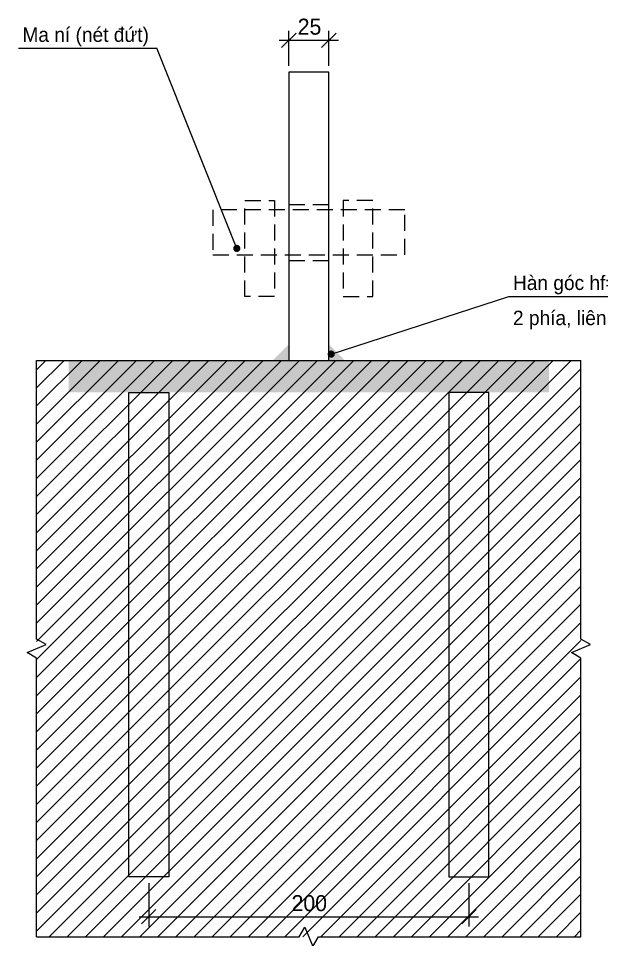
# Model space of a CAD drawing. Extents: x 0 to 45000, y 0 to 7425.
# Drawn here: x 27018 to 28839, y 2691 to 5568 of the extents above; entities that cross this region are included whole.
import ezdxf

# ---------------------------------------------------------------- set-up
doc = ezdxf.new("R2010")
doc.units = 0
doc.header["$LTSCALE"] = 25
doc.linetypes.add('DASHED', pattern=[3, 2, -1])
for name, color, linetype in [('BT', 7, 'CONTINUOUS'), ('BT_N', 7, 'CONTINUOUS'), ('DIM', 8, 'CONTINUOUS'), ('HATCH', 8, 'CONTINUOUS'), ('TB_D', 8, 'DASHED'), ('TEXT', 7, 'CONTINUOUS'), ('THEP', 1, 'CONTINUOUS'), ('THEPHINH', 5, 'CONTINUOUS'), ('THEPHINH_D', 5, 'DASHED')]:
    doc.layers.add(name, color=color, linetype=linetype)
doc.styles.add('VN', font='arial.ttf', dxfattribs={"width": 0.95})

msp = doc.modelspace()

# ---------------------------------------------------------------- linework, layer by layer
at = {"layer": 'BT'}
msp.add_line((27075, 4500), (28775, 4500), dxfattribs=at)
at = {"layer": 'BT_N'}
for points in [[(27075, 2700), (27075, 3570), (27045, 3587.5), (27105, 3612.5), (27075, 3630), (27075, 4500)], [(28775, 2700), (28775, 3570), (28745, 3587.5), (28805, 3612.5), (28775, 3630), (28775, 4500)], [(27075, 2700), (27895, 2700), (27912.5, 2730), (27937.5, 2670), (27955, 2700), (28775, 2700)]]:
    msp.add_lwpolyline(points, dxfattribs=at)
at = {"layer": 'DIM'}
for p, q in [((27862.5, 5420), (27862.5, 5530)), ((27987.5, 5420), (27987.5, 5530)), ((27832.5, 5500), (28017.5, 5500)), ((27840, 5477.5), (27885, 5522.5)), ((27965, 5477.5), (28010, 5522.5)), ((27018.1, 5475), (27450, 5475)), ((27700, 4850), (27450, 5475)), ((27995, 4520), (28550, 4700)), ((28550, 4700), (28988.7, 4700)), ((27425, 2867.5), (27425, 2732.5)), ((28425, 2867.5), (28425, 2732.5)), ((27395, 2762.5), (28455, 2762.5)), ((27402.5, 2740), (27447.5, 2785)), ((28402.5, 2740), (28447.5, 2785))]:
    msp.add_line(p, q, dxfattribs=at)
at = {"layer": 'DIM', "const_width": 11.2}
for points in [[(27705.6, 4850, 1), (27694.4, 4850, 1)], [(28000.6, 4520, 1), (27989.4, 4520, 1)]]:
    msp.add_lwpolyline(points, format="xyb", close=True, dxfattribs=at)
at = {"layer": 'HATCH'}
for p, q in [((27075, 2830.5), (28744.5, 4500)), ((27075, 2887.1), (28687.9, 4500)), ((27075, 2943.6), (28631.4, 4500)), ((27075, 3000.2), (28574.8, 4500)), ((27075, 3056.8), (28518.2, 4500)), ((27075, 3113.3), (28461.7, 4500)), ((27075, 3169.9), (28405.1, 4500)), ((27075, 3226.5), (28348.5, 4500)), ((27075, 3283), (28292, 4500)), ((27075, 3339.6), (28235.4, 4500)), ((27075, 3396.2), (28178.8, 4500)), ((27075, 3452.7), (28122.3, 4500)), ((27075, 3509.3), (28065.7, 4500)), ((27075, 3565.9), (28009.1, 4500)), ((27075, 3622.5), (27952.5, 4500)), ((27075, 3679), (27896, 4500)), ((27075, 3735.6), (27839.4, 4500)), ((27075, 3792.2), (27782.8, 4500)), ((27075, 3848.7), (27726.3, 4500)), ((27075, 3905.3), (27669.7, 4500)), ((27075, 3961.9), (27613.1, 4500)), ((27075, 4018.4), (27556.6, 4500)), ((27075, 4075), (27500, 4500)), ((27075, 4131.6), (27443.4, 4500)), ((27075, 4188.1), (27386.9, 4500)), ((27075, 4244.7), (27330.3, 4500)), ((27075, 4301.3), (27273.7, 4500)), ((27075, 4357.8), (27217.2, 4500)), ((27075, 4414.4), (27160.6, 4500)), ((27075, 4471), (27104, 4500)), ((27075, 2773.9), (28775, 4473.9)), ((27075, 2717.4), (28775, 4417.4)), ((27114.2, 2700), (28775, 4360.8)), ((27170.8, 2700), (28775, 4304.2)), ((27227.4, 2700), (28775, 4247.6)), ((27283.9, 2700), (28775, 4191.1)), ((27340.5, 2700), (28775, 4134.5)), ((27397.1, 2700), (28775, 4077.9)), ((27453.6, 2700), (28775, 4021.4)), ((27510.2, 2700), (28775, 3964.8)), ((27566.8, 2700), (28775, 3908.2)), ((27623.3, 2700), (28775, 3851.7)), ((27679.9, 2700), (28775, 3795.1)), ((27736.5, 2700), (28775, 3738.5)), ((27793, 2700), (28775, 3682)), ((27849.6, 2700), (28775, 3625.4)), ((27906.2, 2700), (28775, 3568.8)), ((27962.7, 2700), (28775, 3512.3)), ((28019.3, 2700), (28775, 3455.7)), ((28075.9, 2700), (28775, 3399.1)), ((28132.4, 2700), (28775, 3342.6)), ((28189, 2700), (28775, 3286)), ((28245.6, 2700), (28775, 3229.4)), ((28302.2, 2700), (28775, 3172.8)), ((28358.7, 2700), (28775, 3116.3)), ((28415.3, 2700), (28775, 3059.7)), ((28471.9, 2700), (28775, 3003.1)), ((28528.4, 2700), (28775, 2946.6)), ((28585, 2700), (28775, 2890)), ((28641.6, 2700), (28775, 2833.4)), ((28698.1, 2700), (28775, 2776.9)), ((28754.7, 2700), (28775, 2720.3))]:
    msp.add_line(p, q, dxfattribs=at)
at = {"layer": 'TB_D'}
for points in [[(27817.5, 4700), (27725, 4700), (27725, 5000), (27817.5, 5000)], [(28032.5, 4700), (28125, 4700), (28125, 5000), (28032.5, 5000)], [(27625, 4830), (28225, 4830), (28225, 4970), (27625, 4970)]]:
    msp.add_lwpolyline(points, close=True, dxfattribs=at)
at = {"layer": 'THEP'}
for points in [[(27487.5, 4400), (27487.5, 2887.5), (27362.5, 2887.5), (27362.5, 4400)], [(28362.5, 4400), (28362.5, 2887.5), (28487.5, 2887.5), (28487.5, 4400)]]:
    msp.add_lwpolyline(points, close=True, dxfattribs=at)
at = {"layer": 'THEPHINH'}
msp.add_lwpolyline([(27862.5, 4500), (27987.5, 4500), (27987.5, 5400), (27862.5, 5400)], close=True, dxfattribs=at)
for points in [[(27862.5, 4500), (27812.5, 4500), (27862.5, 4550)], [(27987.5, 4500), (28037.5, 4500), (27987.5, 4550)], [(27175, 4400), (28675, 4400), (27175, 4500), (28675, 4500)]]:
    msp.add_solid(points, dxfattribs=at)
at = {"layer": 'THEPHINH_D'}
for p, q in [((27862.5, 4987.5), (27987.5, 4987.5)), ((27862.5, 4812.5), (27987.5, 4812.5))]:
    msp.add_line(p, q, dxfattribs=at)

# ---------------------------------------------------------------- texts
at = {"layer": 'TEXT', "style": 'VN', "width": 0.95}
for s, height, p in [('25', 50, (27890.3, 5517.5)), ('Ma ní (nét đứt)', 45, (27030.6, 5495)), ('Hàn góc hf=10', 45, (28562.5, 4720)), ('2 phía, liên tục', 45, (28562.5, 4610.3)), ('200', 50, (27871.1, 2780))]:
    msp.add_text(s, height=height, dxfattribs=at).set_placement(p)

doc.saveas('drawing.dxf')
